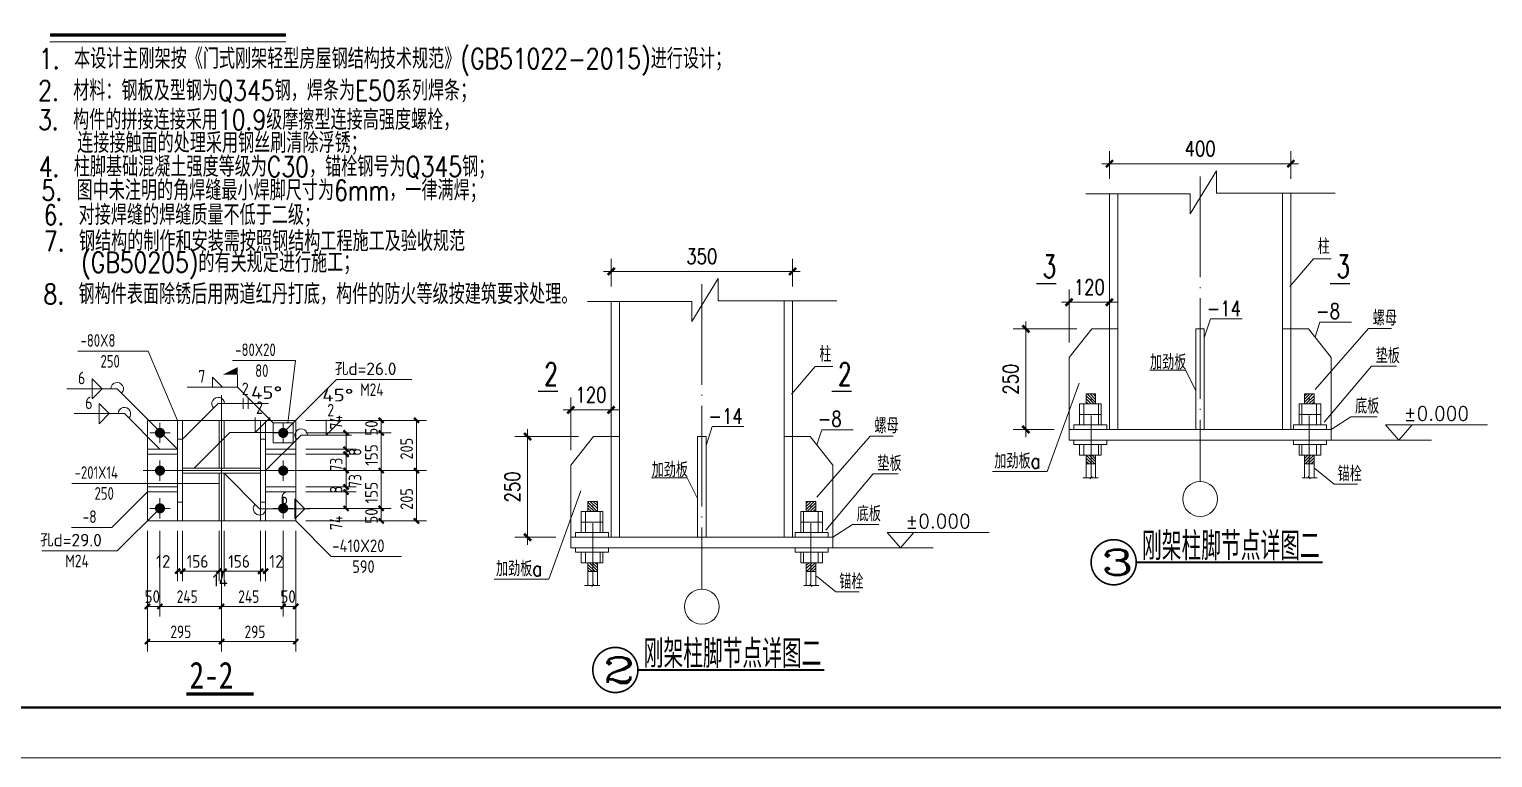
# Model space of a CAD drawing. Header units: millimetres. Extents: x 19781 to 898973, y -947928 to -267362.
# Drawn here: x 605618 to 649270, y -500940 to -479210 of the extents above; entities that cross this region are included whole.
import ezdxf

# ---------------------------------------------------------------- set-up
doc = ezdxf.new("R2010")
doc.units = ezdxf.units.MM
doc.header["$LTSCALE"] = 100
doc.linetypes.add('ACAD_ISO10W100', pattern=[18.5, 12, -3, 0.5, -3])
doc.linetypes.add('DOTE', pattern=[2.42, 2, -0.2, 0.02, -0.2])
doc.layers.get('0').update_dxf_attribs({"lineweight": 18})
for name, color, linetype, lineweight in [('10', 7, 'Continuous', 18), ('1000', 2, 'Continuous', 18), ('AXIS', 3, 'Continuous', 18), ('BORDER', 7, 'Continuous', 18), ('DIM', 3, 'Continuous', 18), ('DIM_SYMB', 3, 'Continuous', 18), ('DOTE', 1, 'DOTE', 18), ('PUB_TEXT', 7, 'Continuous', 18), ('TC', 151, 'Continuous', 18), ('TDB_文字', 3, 'Continuous', 18), ('TDB_细实线', 1, 'Continuous', 18), ('卫浴', 7, 'Continuous', 18), ('尺寸标注', 253, 'Continuous', 18), ('标注', 4, 'Continuous', 18), ('焊缝标注', 253, 'Continuous', 18), ('编号标注', 253, 'Continuous', 18), ('螺栓孔标注', 253, 'Continuous', 18), ('钢板标注', 253, 'Continuous', 18)]:
    doc.layers.add(name, color=color, linetype=linetype, lineweight=lineweight)
doc.styles.add('7MMCN', font='simplex.shx', dxfattribs={"width": 0.7, "bigfont": 'hztxt.shx'})
doc.styles.add('_HZTXT', font='txt.shx', dxfattribs={"width": 0.7, "bigfont": 'hztxt.shx'})
doc.styles.add('_TCH_LABEL', font='complex.shx', dxfattribs={"bigfont": 'gbcbig.shx'})
doc.styles.add('dim_font', font='simplex.shx', dxfattribs={"width": 0.8, "bigfont": 'gbcbig.shx'})
doc.styles.get("Standard").update_dxf_attribs({"font": 'tssdeng.shx', "bigfont": 'hztxt.shx'})
doc.styles.add('TDB_仿宋字', font='', dxfattribs={"width": 0.8})
doc.styles.get('TDB_仿宋字').set_extended_font_data('宋体')
doc.dimstyles.new('dimn', dxfattribs={"dimtxt": 300, "dimasz": 1, "dimexe": 250, "dimexo": 300, "dimgap": 150, "dimtad": 1, "dimdec": 0, "dimzin": 0, "dimdsep": 46, "dimtxsty": 'dim_font', "dimblk": '_CAXARROW', "dimcen": 1, "dimdle": 2, "dimclrt": 7, "dimadec": 1, "dimazin": 0, "dimtfac": 1, "dimtdec": 0, "dimtix": 1, "dimtmove": 2, "dimatfit": 3, "dimfxl": 1, "dimtolj": 1, "dimtzin": 0, "dimarcsym": 0})
pattern_1 = [(45, (0, 0), (-29.46435, 29.46435), [])]
pattern_2 = [(135, (0, 0), (-29.46435, -29.46435), [])]

# ---------------------------------------------------------------- blocks, each defined once
blk = doc.blocks.new('_DIMX')
blk.add_line((-150, 0), (150, 0))
blk.add_lwpolyline([(-70, -70, 50, 50, 0), (70, 70, 50, 50, 0)], format="xyseb")
blk = doc.blocks.new('*X76')
at = {"layer": 'AXIS', "color": 0, "lineweight": -2, "transparency": 16777216}
for p, q in [((1675, 5105), (411, 5105)), ((661, 5104), (661, 3106)), ((1222, 3105), (411, 3105))]:
    blk.add_line(p, q, dxfattribs=at)
at = {"layer": 'AXIS', "color": 0, "lineweight": -2, "transparency": 16777216, "xscale": 1.00005, "yscale": 1.00005, "zscale": 1.00005}
for p, rotation in [((661, 5105), 90), ((661, 3105), 270)]:
    blk.add_blockref('_DIMX', p, dxfattribs=dict(at, rotation=rotation))
at = {"layer": 'AXIS', "color": 7, "transparency": 16777216, "insert": (361, 4105), "char_height": 300, "width": 1851.52, "attachment_point": 5, "rotation": 90, "style": 'dim_font'}
blk.add_mtext('250', dxfattribs=at)
blk = doc.blocks.new('_CAXARROW')
blk.add_hatch(color=0).paths.add_polyline_path([(0, 0), (-1, 0.125), (-1, -0.125)], flags=0)
blk = doc.blocks.new('*X77')
at = {"layer": 'AXIS', "color": 0, "lineweight": -2, "transparency": 16777216}
for p, q in [((1522, 4838), (1522, 5886)), ((2324, 5405), (2324, 5886)), ((1521, 5636), (1520, 5636)), ((1522, 5636), (2324, 5636)), ((2325, 5636), (2326, 5636))]:
    blk.add_line(p, q, dxfattribs=at)
at = {"layer": 'AXIS', "color": 0, "lineweight": -2, "transparency": 16777216, "xscale": 1.00005, "yscale": 1.00005, "zscale": 1.00005}
blk.add_blockref('_DIMX', (1522, 5636), dxfattribs=at)
at = {"layer": 'AXIS', "color": 0, "lineweight": -2, "transparency": 16777216, "xscale": 1.00005, "yscale": 1.00005, "zscale": 1.00005, "rotation": 180}
blk.add_blockref('_DIMX', (2324, 5636), dxfattribs=at)
at = {"layer": 'AXIS', "color": 7, "transparency": 16777216, "insert": (1923, 5936), "char_height": 300, "width": 1748.66, "attachment_point": 5, "style": 'dim_font'}
blk.add_mtext('120', dxfattribs=at)
blk = doc.blocks.new('*X78')
at = {"layer": 'AXIS', "color": 0, "lineweight": -2, "transparency": 16777216}
for p, q in [((2324, 8089), (2324, 8641)), ((5930, 8089), (5930, 8641)), ((2325, 8391), (5929, 8391))]:
    blk.add_line(p, q, dxfattribs=at)
at = {"layer": 'AXIS', "color": 0, "lineweight": -2, "transparency": 16777216, "xscale": 1.00005, "yscale": 1.00005, "zscale": 1.00005, "rotation": 180}
blk.add_blockref('_DIMX', (2324, 8391), dxfattribs=at)
at = {"layer": 'AXIS', "color": 0, "lineweight": -2, "transparency": 16777216, "xscale": 1.00005, "yscale": 1.00005, "zscale": 1.00005}
blk.add_blockref('_DIMX', (5930, 8391), dxfattribs=at)
at = {"layer": 'AXIS', "color": 7, "transparency": 16777216, "insert": (4127, 8691), "char_height": 300, "width": 1851.52, "attachment_point": 5, "style": 'dim_font'}
blk.add_mtext('350', dxfattribs=at)
blk = doc.blocks.new('A$C331A16D5')
at = {"layer": '焊缝标注'}
for points in [[(3904, 6384), (3604, 6384), (3904, 6534)], [(4611, 5426), (4551, 5507), (4529, 5486)], [(2361, 4901), (2301, 4982), (2279, 4961)], [(2711, 4901), (2651, 4982), (2629, 4961)], [(2811, 5101), (2892, 5161), (2871, 5182)], [(3043, 4526), (3124, 4586), (3103, 4607)], [(3636, 4426), (3696, 4344), (3717, 4366)], [(4461, 4476), (4542, 4536), (4521, 4557)]]:
    blk.add_hatch(color=256, dxfattribs=at).paths.add_polyline_path(points, flags=0)
at = {"layer": '10', "color": 7, "linetype": 'ByBlock'}
for p, q in [((2361, 5026), (2361, 5426)), ((4811, 5026), (4811, 5426)), ((2161, 5226), (2561, 5226)), ((4611, 5226), (5011, 5226)), ((2361, 4276), (2361, 4676)), ((4811, 4276), (4811, 4676)), ((2161, 4476), (2561, 4476)), ((4611, 4476), (5011, 4476)), ((2361, 3526), (2361, 3926)), ((4811, 3526), (4811, 3926)), ((2161, 3726), (2561, 3726)), ((4611, 3726), (5011, 3726))]:
    blk.add_line(p, q, dxfattribs=at)
at = {"layer": '10'}
for points in [[(2411, 5226, 100, 100, 1), (2311, 5226, 100, 100, 1)], [(4861, 5226, 100, 100, 1), (4761, 5226, 100, 100, 1)], [(2411, 4476, 100, 100, 1), (2311, 4476, 100, 100, 1)], [(4861, 4476, 100, 100, 1), (4761, 4476, 100, 100, 1)], [(2411, 3726, 100, 100, 1), (2311, 3726, 100, 100, 1)], [(4861, 3726, 100, 100, 1), (4761, 3726, 100, 100, 1)]]:
    blk.add_lwpolyline(points, format="xyseb", close=True, dxfattribs=at)
at = {"layer": '1000'}
for p, q in [((5061, 5476), (2111, 5476)), ((2111, 5476), (2111, 3476)), ((2811, 5476), (2711, 5476)), ((2711, 5476), (2711, 5101)), ((2811, 5101), (2811, 5476)), ((3636, 5476), (3536, 5476)), ((3536, 5476), (3536, 4526)), ((3636, 4526), (3636, 5476)), ((4461, 5476), (4361, 5476)), ((4361, 5476), (4361, 5101)), ((4461, 5101), (4461, 5476)), ((5011, 5426), (4611, 5426)), ((4611, 5426), (4611, 5026)), ((5011, 5026), (5011, 5426)), ((5061, 3476), (5061, 5476)), ((2711, 5101), (2811, 5101)), ((4361, 5101), (4461, 5101)), ((4611, 5026), (5011, 5026)), ((2711, 4901), (2111, 4901)), ((2111, 4901), (2111, 4801)), ((2111, 4801), (2711, 4801)), ((2711, 4801), (2711, 4901)), ((5061, 4901), (4461, 4901)), ((4461, 4901), (4461, 4801)), ((4461, 4801), (5061, 4801)), ((5061, 4801), (5061, 4901)), ((3536, 4526), (3636, 4526)), ((3636, 4426), (3536, 4426)), ((3536, 4426), (3536, 3476)), ((3636, 3476), (3636, 4426)), ((2711, 4151), (2111, 4151)), ((2111, 4151), (2111, 4051)), ((2711, 4051), (2711, 4151)), ((5061, 4151), (4461, 4151)), ((4461, 4151), (4461, 4051)), ((5061, 4051), (5061, 4151)), ((2111, 4051), (2711, 4051)), ((2811, 3851), (2711, 3851)), ((2711, 3851), (2711, 3476)), ((2811, 3476), (2811, 3851)), ((4461, 3851), (4361, 3851)), ((4361, 3851), (4361, 3476)), ((4461, 4051), (5061, 4051)), ((4461, 3476), (4461, 3851)), ((2111, 3476), (5061, 3476)), ((2711, 3476), (2811, 3476)), ((3536, 3476), (3636, 3476)), ((4361, 3476), (4461, 3476))]:
    blk.add_line(p, q, dxfattribs=at)
at = {"layer": 'TDB_文字', "color": 3}
blk.add_lwpolyline([(2888, 32, 64.1, 64.1, 0), (4223, 32, 64.1, 64.1, 0)], format="xyseb", dxfattribs=at)
at = {"layer": '尺寸标注', "color": 253, "linetype": 'ByBlock'}
for p, q in [((5261, 5476), (6961, 5476)), ((5261, 5476), (7661, 5476)), ((5261, 5226), (6261, 5226)), ((5261, 5226), (6961, 5226)), ((5261, 5226), (6961, 5226)), ((5261, 4901), (6261, 4901)), ((5261, 4901), (6261, 4901)), ((5261, 4801), (6261, 4801)), ((5261, 4801), (6261, 4801)), ((5261, 4476), (6261, 4476)), ((5261, 4476), (6261, 4476)), ((5261, 4476), (6961, 4476)), ((5261, 4476), (6961, 4476)), ((5261, 4476), (7661, 4476)), ((5261, 4476), (7661, 4476)), ((5261, 4151), (6261, 4151)), ((5261, 4151), (6261, 4151)), ((5261, 4051), (6261, 4051)), ((5261, 4051), (6261, 4051)), ((5261, 3726), (6261, 3726)), ((5261, 3726), (6961, 3726)), ((5261, 3726), (6961, 3726)), ((2111, 3276), (2111, 1576)), ((2111, 3276), (2111, 876)), ((2361, 3276), (2361, 1576)), ((2361, 3276), (2361, 1576)), ((2711, 3276), (2711, 2276)), ((2811, 3276), (2811, 2276)), ((2811, 3276), (2811, 2276)), ((3536, 3276), (3536, 2276)), ((3536, 3276), (3536, 2276)), ((3586, 3276), (3586, 1576)), ((3586, 3276), (3586, 1576)), ((3586, 3276), (3586, 876)), ((3586, 3276), (3586, 876)), ((3636, 3276), (3636, 2276)), ((3636, 3276), (3636, 2276)), ((4361, 3276), (4361, 2276)), ((4361, 3276), (4361, 2276)), ((4461, 3276), (4461, 2276)), ((4811, 3276), (4811, 1576)), ((4811, 3276), (4811, 1576)), ((5061, 3276), (5061, 1576)), ((5061, 3276), (5061, 876)), ((5261, 3476), (6961, 3476)), ((5261, 3476), (7661, 3476))]:
    blk.add_line(p, q, dxfattribs=at)
at = {"layer": '尺寸标注'}
for p, q in [((6761, 5226), (6761, 5476)), ((7461, 4476), (7461, 5476)), ((6061, 4901), (6061, 5226)), ((6761, 4476), (6761, 5226)), ((6061, 4801), (6061, 4901)), ((6061, 4476), (6061, 4801)), ((6061, 4151), (6061, 4476)), ((6761, 3726), (6761, 4476)), ((7461, 3476), (7461, 4476)), ((6061, 4051), (6061, 4151)), ((6061, 3726), (6061, 4051)), ((6761, 3476), (6761, 3726)), ((2711, 2476), (2811, 2476)), ((2811, 2476), (3536, 2476)), ((3536, 2476), (3636, 2476)), ((3636, 2476), (4361, 2476)), ((4361, 2476), (4461, 2476)), ((2111, 1776), (2361, 1776)), ((2361, 1776), (3586, 1776)), ((3586, 1776), (4811, 1776)), ((4811, 1776), (5061, 1776)), ((2111, 1076), (3586, 1076)), ((3586, 1076), (5061, 1076))]:
    blk.add_line(p, q, dxfattribs=at)
at = {"layer": '尺寸标注', "color": 3}
for p, q in [((2811, 5101), (2711, 5101)), ((2711, 5101), (2711, 3851)), ((2811, 3851), (2811, 5101)), ((4461, 5101), (4361, 5101)), ((4361, 5101), (4361, 3851)), ((4461, 3851), (4461, 5101)), ((2811, 4526), (4361, 4526)), ((2811, 4426), (4361, 4426)), ((2711, 3851), (2811, 3851)), ((4361, 3851), (4461, 3851))]:
    blk.add_line(p, q, dxfattribs=at)
at = {"layer": '尺寸标注'}
for points in [[(6711, 5526, 45, 45, 0), (6811, 5426, 45, 45, 0)], [(7411, 5526, 45, 45, 0), (7511, 5426, 45, 45, 0)], [(6011, 5276, 45, 45, 0), (6111, 5176, 45, 45, 0)], [(6711, 5276, 45, 45, 0), (6811, 5176, 45, 45, 0)], [(6711, 5276, 45, 45, 0), (6811, 5176, 45, 45, 0)], [(6011, 4951, 45, 45, 0), (6111, 4851, 45, 45, 0)], [(6011, 4951, 45, 45, 0), (6111, 4851, 45, 45, 0)], [(6011, 4851, 45, 45, 0), (6111, 4751, 45, 45, 0)], [(6011, 4851, 45, 45, 0), (6111, 4751, 45, 45, 0)], [(6011, 4526, 45, 45, 0), (6111, 4426, 45, 45, 0)], [(6011, 4526, 45, 45, 0), (6111, 4426, 45, 45, 0)], [(6711, 4526, 45, 45, 0), (6811, 4426, 45, 45, 0)], [(6711, 4526, 45, 45, 0), (6811, 4426, 45, 45, 0)], [(7411, 4526, 45, 45, 0), (7511, 4426, 45, 45, 0)], [(7411, 4526, 45, 45, 0), (7511, 4426, 45, 45, 0)], [(6011, 4201, 45, 45, 0), (6111, 4101, 45, 45, 0)], [(6011, 4201, 45, 45, 0), (6111, 4101, 45, 45, 0)], [(6011, 4101, 45, 45, 0), (6111, 4001, 45, 45, 0)], [(6011, 4101, 45, 45, 0), (6111, 4001, 45, 45, 0)], [(6011, 3776, 45, 45, 0), (6111, 3676, 45, 45, 0)], [(6711, 3776, 45, 45, 0), (6811, 3676, 45, 45, 0)], [(6711, 3776, 45, 45, 0), (6811, 3676, 45, 45, 0)], [(6711, 3526, 45, 45, 0), (6811, 3426, 45, 45, 0)], [(7411, 3526, 45, 45, 0), (7511, 3426, 45, 45, 0)], [(2661, 2426, 45, 45, 0), (2761, 2526, 45, 45, 0)], [(2761, 2426, 45, 45, 0), (2861, 2526, 45, 45, 0)], [(2761, 2426, 45, 45, 0), (2861, 2526, 45, 45, 0)], [(3486, 2426, 45, 45, 0), (3586, 2526, 45, 45, 0)], [(3486, 2426, 45, 45, 0), (3586, 2526, 45, 45, 0)], [(3586, 2426, 45, 45, 0), (3686, 2526, 45, 45, 0)], [(3586, 2426, 45, 45, 0), (3686, 2526, 45, 45, 0)], [(4311, 2426, 45, 45, 0), (4411, 2526, 45, 45, 0)], [(4311, 2426, 45, 45, 0), (4411, 2526, 45, 45, 0)], [(4411, 2426, 45, 45, 0), (4511, 2526, 45, 45, 0)], [(2061, 1726, 45, 45, 0), (2161, 1826, 45, 45, 0)], [(2311, 1726, 45, 45, 0), (2411, 1826, 45, 45, 0)], [(2311, 1726, 45, 45, 0), (2411, 1826, 45, 45, 0)], [(3536, 1726, 45, 45, 0), (3636, 1826, 45, 45, 0)], [(3536, 1726, 45, 45, 0), (3636, 1826, 45, 45, 0)], [(4761, 1726, 45, 45, 0), (4861, 1826, 45, 45, 0)], [(4761, 1726, 45, 45, 0), (4861, 1826, 45, 45, 0)], [(5011, 1726, 45, 45, 0), (5111, 1826, 45, 45, 0)], [(2061, 1026, 45, 45, 0), (2161, 1126, 45, 45, 0)], [(3536, 1026, 45, 45, 0), (3636, 1126, 45, 45, 0)], [(3536, 1026, 45, 45, 0), (3636, 1126, 45, 45, 0)], [(5011, 1026, 45, 45, 0), (5111, 1126, 45, 45, 0)]]:
    blk.add_lwpolyline(points, format="xyseb", dxfattribs=at)
at = {"layer": '焊缝标注', "color": 253, "linetype": 'ByBlock'}
for p, q in [((1210, 6104), (1010, 6304)), ((1010, 6104), (1010, 6304)), ((3904, 6134), (2904, 6134)), ((3604, 6134), (3404, 6334)), ((3404, 6134), (3404, 6334)), ((3904, 6134), (3904, 6384)), ((1510, 6104), (510, 6104)), ((1210, 6104), (1010, 5904)), ((1010, 6104), (1010, 5904)), ((4018, 5708), (4018, 5908)), ((4118, 5708), (4118, 5908)), ((1654, 5609), (654, 5609)), ((1354, 5609), (1154, 5809)), ((1154, 5609), (1154, 5809)), ((1354, 5609), (1154, 5409)), ((1154, 5609), (1154, 5409)), ((3518, 5808), (4518, 5808)), ((4251, 5233), (4251, 5533)), ((4251, 5233), (4551, 5533)), ((5668, 5183), (5668, 5483)), ((5668, 5183), (5968, 5483)), ((3751, 5233), (4751, 5233)), ((5168, 5183), (6168, 5183)), ((5041, 3917), (5241, 3717)), ((5041, 3717), (5041, 3917)), ((4341, 3717), (5341, 3717)), ((5041, 3517), (5241, 3717)), ((5041, 3717), (5041, 3517))]:
    blk.add_line(p, q, dxfattribs=at)
at = {"layer": '焊缝标注'}
for p, q in [((4611, 5426), (3904, 6134)), ((2711, 4901), (1510, 6104)), ((2361, 4901), (1654, 5609)), ((2811, 5101), (3518, 5808)), ((3043, 4526), (3751, 5233)), ((4461, 4476), (5168, 5183)), ((3636, 4426), (4341, 3717))]:
    blk.add_line(p, q, dxfattribs=at)
for centre, start, end in [((1510, 6104), 314.9315, 180), ((3518, 5808), 0, 224.9772), ((1654, 5609), 314.9315, 180), ((5168, 5183), 0, 224.9772), ((4341, 3717), 134.8403, 0)]:
    blk.add_arc(centre, 125, start, end, dxfattribs=at)
at = {"layer": '编号标注', "color": 7, "linetype": 'ByBlock'}
for p, q in [((3586, 2976), (3586, 5976)), ((2027, 4476), (5561, 4476))]:
    blk.add_line(p, q, dxfattribs=at)
at = {"layer": '螺栓孔标注', "color": 253, "linetype": 'ByBlock'}
for p, q in [((2128, 6850), (726, 6850)), ((5059, 6664), (3802, 6664)), ((4905, 5423), (5059, 6664)), ((4811, 5226), (5872, 6286)), ((5872, 6286), (7372, 6286)), ((3536, 4223), (608, 4223)), ((2361, 3726), (1510, 2879)), ((1510, 2879), (10, 2879))]:
    blk.add_line(p, q, dxfattribs=at)
at = {"layer": '螺栓孔标注'}
for points in [[(4816, 5226, 10, 10, 1), (4806, 5226, 10, 10, 1)], [(2366, 3726, 10, 10, 1), (2356, 3726, 10, 10, 1)]]:
    blk.add_lwpolyline(points, format="xyseb", close=True, dxfattribs=at)
at = {"layer": '钢板标注', "color": 253, "linetype": 'ByBlock'}
for p, q in [((2711, 5476), (2128, 6850)), ((2111, 4051), (1402, 3345)), ((1402, 3345), (602, 3345)), ((5061, 3476), (5766, 2767)), ((5766, 2767), (7166, 2767))]:
    blk.add_line(p, q, dxfattribs=at)
at = {"layer": '钢板标注'}
for points in [[(2716, 5476, 10, 10, 1), (2706, 5476, 10, 10, 1)], [(4910, 5423, 10, 10, 1), (4900, 5423, 10, 10, 1)], [(3541, 4223, 10, 10, 1), (3531, 4223, 10, 10, 1)], [(2116, 4051, 10, 10, 1), (2106, 4051, 10, 10, 1)], [(5066, 3476, 10, 10, 1), (5056, 3476, 10, 10, 1)]]:
    blk.add_lwpolyline(points, format="xyseb", close=True, dxfattribs=at)
at = {"layer": 'TDB_细实线', "style": 'TDB_仿宋字', "width": 0.8}
blk.add_text('2-2', height=534.2, dxfattribs=at).set_placement((2949, 142))
at = {"layer": '尺寸标注'}
for s, width, p in [('74', 0.816, (5991, 5296)), ('50', 0.906667, (6691, 5171)), ('155', 0.925715, (6691, 4571)), ('205', 0.864, (7391, 4696)), ('73', 0.816, (5991, 4458)), ('8', 0.840001, (6366, 4771)), ('73', 0.816, (6366, 4133)), ('8', 0.840001, (5991, 4021)), ('155', 0.925715, (6691, 3821)), ('205', 0.864, (7391, 3696)), ('74', 0.816, (5991, 3296)), ('50', 0.906667, (6691, 3421))]:
    blk.add_text(s, height=250, rotation=90, dxfattribs=dict(at, width=width)).set_placement(p)
for s, width, p in [('12', 1.01999, (2281, 2546)), ('156', 0.925708, (2893, 2546)), ('156', 0.925708, (3718, 2546)), ('12', 1.01999, (4531, 2546)), ('14', 1.01999, (3406, 2171)), ('50', 0.906657, (2056, 1846)), ('245', 0.809995, (2693, 1846)), ('245', 0.809995, (3918, 1846)), ('50', 0.906657, (4756, 1846)), ('295', 0.809995, (2568, 1146)), ('295', 0.809995, (4043, 1146))]:
    blk.add_text(s, height=250, dxfattribs=dict(at, width=width)).set_placement(p)
at = {"layer": '焊缝标注'}
for s, width, p in [('6', 0.840015, (730, 6194)), ('7', 0.839978, (3124, 6224)), ('2', 0.840015, (3988, 5978)), ('45%%D', 1.26858, (4171, 5903)), ('6', 0.839978, (874, 5699)), ('2', 0.840015, (4271, 5603)), ('45%%D', 1.26858, (5588, 5853)), ('2', 0.840015, (5688, 5553)), ('6', 0.839978, (4761, 3807))]:
    blk.add_text(s, height=250, dxfattribs=dict(at, width=width)).set_placement(p)
at = {"layer": '螺栓孔标注'}
for s, height, width, p in [('-80X8', 250.1, 0.768817, (782, 6940)), ('-80X20', 250.1, 0.768817, (3858, 6754)), ('250', 250.1, 0.768817, (1178, 6525)), ('80', 250.1, 0.768817, (4254, 6339)), ('孔d=26.0', 250, 1.056, (5842, 6376)), ('M24', 250, 0.809995, (6342, 5961)), ('-201X14', 250.1, 0.768817, (664, 4313)), ('250', 250.1, 0.768817, (1060, 3898)), ('孔d=29.0', 250, 1.056, (-20, 2969)), ('M24', 250, 0.810004, (480, 2554))]:
    blk.add_text(s, height=height, dxfattribs=dict(at, width=width)).set_placement(p)
at = {"layer": '钢板标注'}
for s, width, p in [('-8', 0.816006, (822, 3435)), ('-410X20', 0.893335, (5786, 2857)), ('590', 0.863994, (6186, 2442))]:
    blk.add_text(s, height=250, dxfattribs=dict(at, width=width)).set_placement(p)
blk = doc.blocks.new('*X81')
at = {"layer": 'AXIS', "color": 0, "lineweight": -2, "transparency": 16777216}
for p, q in [((1675, 5105), (411, 5105)), ((661, 5104), (661, 3106)), ((1222, 3105), (411, 3105))]:
    blk.add_line(p, q, dxfattribs=at)
at = {"layer": 'AXIS', "color": 0, "lineweight": -2, "transparency": 16777216, "xscale": 1.00005, "yscale": 1.00005, "zscale": 1.00005}
for p, rotation in [((661, 5105), 90), ((661, 3105), 270)]:
    blk.add_blockref('_DIMX', p, dxfattribs=dict(at, rotation=rotation))
at = {"layer": 'AXIS', "color": 7, "transparency": 16777216, "insert": (361, 4105), "char_height": 300, "width": 1851.52, "attachment_point": 5, "rotation": 90, "style": 'dim_font'}
blk.add_mtext('250', dxfattribs=at)
blk = doc.blocks.new('*X82')
at = {"layer": 'AXIS', "color": 0, "lineweight": -2, "transparency": 16777216}
for p, q in [((1522, 4838), (1522, 5886)), ((2324, 5405), (2324, 5886)), ((1521, 5636), (1520, 5636)), ((1522, 5636), (2324, 5636)), ((2325, 5636), (2326, 5636))]:
    blk.add_line(p, q, dxfattribs=at)
at = {"layer": 'AXIS', "color": 0, "lineweight": -2, "transparency": 16777216, "xscale": 1.00005, "yscale": 1.00005, "zscale": 1.00005}
blk.add_blockref('_DIMX', (1522, 5636), dxfattribs=at)
at = {"layer": 'AXIS', "color": 0, "lineweight": -2, "transparency": 16777216, "xscale": 1.00005, "yscale": 1.00005, "zscale": 1.00005, "rotation": 180}
blk.add_blockref('_DIMX', (2324, 5636), dxfattribs=at)
at = {"layer": 'AXIS', "color": 7, "transparency": 16777216, "insert": (1923, 5936), "char_height": 300, "width": 1748.66, "attachment_point": 5, "style": 'dim_font'}
blk.add_mtext('120', dxfattribs=at)
blk = doc.blocks.new('*X83')
at = {"layer": 'AXIS', "color": 0, "lineweight": -2, "transparency": 16777216}
for p, q in [((2324, 8089), (2324, 8641)), ((5930, 8089), (5930, 8641)), ((2325, 8391), (5929, 8391))]:
    blk.add_line(p, q, dxfattribs=at)
at = {"layer": 'AXIS', "color": 0, "lineweight": -2, "transparency": 16777216, "xscale": 1.00005, "yscale": 1.00005, "zscale": 1.00005, "rotation": 180}
blk.add_blockref('_DIMX', (2324, 8391), dxfattribs=at)
at = {"layer": 'AXIS', "color": 0, "lineweight": -2, "transparency": 16777216, "xscale": 1.00005, "yscale": 1.00005, "zscale": 1.00005}
blk.add_blockref('_DIMX', (5930, 8391), dxfattribs=at)
at = {"layer": 'AXIS', "color": 7, "transparency": 16777216, "insert": (4127, 8691), "char_height": 300, "width": 1851.52, "attachment_point": 5, "style": 'dim_font'}
blk.add_mtext('400', dxfattribs=at)
blk = doc.blocks.new('A$C32871C83')
at = {"linetype": 'Continuous'}
h = blk.add_hatch(dxfattribs=at)
h.set_pattern_fill('ANSI31', color=0, style=0, pattern_type=0)
h.set_pattern_definition(pattern_2)
h.paths.add_polyline_path([(1861.7, 3813), (1960, 3813), (1960, 3615.4), (1861.7, 3615.4)], flags=0)
h.paths.add_polyline_path([(1960, 3813), (2049, 3813), (2049, 3615.4), (1960, 3615.4)], flags=0)
h = blk.add_hatch(dxfattribs=at)
h.set_pattern_fill('ANSI31', color=0, style=0, pattern_type=0)
h.set_pattern_definition(pattern_1)
h.paths.add_polyline_path([(6391.4, 3813), (6293, 3813), (6293, 3615.4), (6391.4, 3615.4)], flags=0)
h.paths.add_polyline_path([(6293, 3813), (6204.1, 3813), (6204.1, 3615.4), (6293, 3615.4)], flags=0)
h = blk.add_hatch(dxfattribs=at)
h.set_pattern_fill('ANSI31', color=0, style=0, pattern_type=0)
h.set_pattern_definition(pattern_2)
h.paths.add_polyline_path([(1861.7, 2595), (1960, 2595), (1960, 2423.2), (1861.7, 2423.2)], flags=0)
h.paths.add_polyline_path([(1960, 2595), (2049, 2595), (2049, 2423.2), (1960, 2423.2)], flags=0)
h = blk.add_hatch(dxfattribs=at)
h.set_pattern_fill('ANSI31', color=0, style=0, pattern_type=0)
h.set_pattern_definition(pattern_1)
h.paths.add_polyline_path([(6391.4, 2595), (6293, 2595), (6293, 2423.2), (6391.4, 2423.2)], flags=0)
h.paths.add_polyline_path([(6293, 2595), (6204.1, 2595), (6204.1, 2423.2), (6293, 2423.2)], flags=0)
at = {"ltscale": 100}
for p, q in [((2323.5, 5105.4), (2490.2, 5105.4)), ((5929.5, 5105.4), (5762.8, 5105.4))]:
    blk.add_line(p, q, dxfattribs=at)
at = {"color": 3}
for p, q in [((7810.5, 3196.7), (8076.7, 2896.2)), ((9840.5, 3196.7), (7810.5, 3196.7)), ((8343, 3196.7), (8076.7, 2896.2))]:
    blk.add_line(p, q, dxfattribs=at)
at = {"color": 0, "linetype": 'Continuous'}
for p, q in [((2049, 2423.2), (1861.7, 2423.2)), ((6204.1, 2423.2), (6391.4, 2423.2))]:
    blk.add_line(p, q, dxfattribs=at)
at = {"layer": '1000'}
blk.add_lwpolyline([(2856, 464.8, 36.1, 36.1, 0), (6562.3, 464.8, 36.1, 36.1, 0)], format="xyseb", dxfattribs=at)
at = {"layer": 'AXIS'}
blk.add_lwpolyline([(2856, 464.8, 32.1, 32.1, 1), (1958.4, 464.8, 32.1, 32.1, 1)], format="xyseb", close=True, dxfattribs=at)
at = {"layer": 'DOTE', "linetype": 'DOTE', "ltscale": 10}
blk.add_line((4126.5, 8137.2), (4126.5, 2070.9), dxfattribs=at)
at = {"layer": 'PUB_TEXT'}
blk.add_line((1081.4, 2272.1), (1718.3, 4028.3), dxfattribs=at)
at = {"layer": '卫浴'}
for p, q in [((1522.2, 4537.8), (1974.8, 5105.4)), ((4043.2, 5105.4), (4209.9, 5105.4)), ((6730.8, 4537.8), (6278.3, 5105.4)), ((4326.9, 2896.2), (3926.2, 2896.2)), ((6730.8, 2896.2), (8729.8, 2896.2))]:
    blk.add_line(p, q, dxfattribs=at)
for points in [[(869.9, 6005.3, 25, 25, 0), (1265.1, 6005.3, 25, 25, 0)], [(6710.7, 6005.3, 25, 25, 0), (7105.9, 6005.3, 25, 25, 0)]]:
    blk.add_lwpolyline(points, format="xyseb", dxfattribs=at)
for points in [[(1522.2, 4537.8), (1522.2, 3104.6), (2323.5, 3104.6), (2323.5, 5105.4), (1974.8, 5105.4)], [(6730.8, 4537.8), (6730.8, 3104.6), (5929.5, 3104.6), (5929.5, 5105.4), (6278.3, 5105.4)]]:
    blk.add_lwpolyline(points, dxfattribs=at)
at = {"layer": '标注', "color": 0, "linetype": 'Continuous'}
for p, q in [((2323.5, 3104.6), (2323.5, 7789)), ((2323.5, 3104.6), (2323.5, 7789)), ((2490.2, 3104.6), (2490.2, 7789)), ((5762.8, 3104.6), (5762.8, 7789)), ((5929.5, 3104.6), (5929.5, 7789)), ((5929.5, 3104.6), (5929.5, 7789)), ((4043.2, 3104.6), (4043.2, 5105.4)), ((4209.9, 3104.6), (4209.9, 5105.4)), ((2049, 3813), (1861.7, 3813)), ((1861.7, 3615.4), (1861.7, 3813)), ((2049, 3615.4), (2049, 3813)), ((6204.1, 3615.4), (6204.1, 3813)), ((6204.1, 3813), (6391.4, 3813)), ((6391.4, 3615.4), (6391.4, 3813)), ((1815.8, 3615.4), (1815.8, 3196.2)), ((2104.3, 3615.4), (2104.3, 3196.2)), ((6148.8, 3615.4), (6148.8, 3196.2)), ((6437.3, 3615.4), (6437.3, 3196.2)), ((1522.2, 3104.6), (1522.2, 2896.2)), ((1522.2, 3104.6), (6730.8, 3104.6)), ((6730.8, 3104.6), (6730.8, 2896.2)), ((6730.8, 3104.6), (6730.8, 2896.2)), ((1522.2, 2896.2), (6730.8, 2896.2)), ((1815.8, 2595), (1815.8, 2804.6)), ((2104.3, 2595), (2104.3, 2804.6)), ((6148.8, 2595), (6148.8, 2804.6)), ((6437.3, 2595), (6437.3, 2804.6)), ((1861.7, 2145.5), (1861.7, 2595)), ((2049, 2145.5), (2049, 2595)), ((6204.1, 2145.5), (6204.1, 2595)), ((6391.4, 2145.5), (6391.4, 2595)), ((1796.9, 2145.5), (1936.5, 2145.5)), ((1936.5, 2123.5), (1973.1, 2176.4)), ((1936.5, 2145.5), (1936.5, 2123.5)), ((1973.1, 2176.4), (1973.1, 2145.5)), ((1973.1, 2145.5), (2096.5, 2145.5)), ((6279.9, 2145.5), (6156.6, 2145.5)), ((6279.9, 2176.4), (6279.9, 2145.5)), ((6316.5, 2123.5), (6279.9, 2176.4)), ((6456.1, 2145.5), (6316.5, 2145.5)), ((6316.5, 2145.5), (6316.5, 2123.5))]:
    blk.add_line(p, q, dxfattribs=at)
at = {"layer": '标注', "color": 0, "linetype": 'ACAD_ISO10W100'}
for p, q in [((1960, 2186.4), (1960, 3767)), ((6293, 2186.4), (6293, 3767))]:
    blk.add_line(p, q, dxfattribs=at)
at = {"layer": '标注', "color": 0, "linetype": 'Continuous'}
for points in [[(1725.1, 3405.8), (2159.6, 3405.8), (2159.6, 3615.4), (1725.1, 3615.4)], [(6528, 3405.8), (6093.5, 3405.8), (6093.5, 3615.4), (6528, 3615.4)], [(1725.1, 3196.2), (2159.6, 3196.2), (2159.6, 3405.8), (1725.1, 3405.8)], [(6528, 3196.2), (6093.5, 3196.2), (6093.5, 3405.8), (6528, 3405.8)], [(1612.1, 3104.6), (2271.9, 3104.6), (2271.9, 3196.2), (1612.1, 3196.2)], [(6641, 3104.6), (5981.1, 3104.6), (5981.1, 3196.2), (6641, 3196.2)], [(1612.1, 2804.6), (2271.9, 2804.6), (2271.9, 2896.2), (1612.1, 2896.2)], [(1725.1, 2804.6), (2159.6, 2804.6), (2159.6, 2595), (1725.1, 2595)], [(6641, 2804.6), (5981.1, 2804.6), (5981.1, 2896.2), (6641, 2896.2)], [(6528, 2804.6), (6093.5, 2804.6), (6093.5, 2595), (6528, 2595)]]:
    blk.add_lwpolyline(points, close=True, dxfattribs=at)
blk.add_circle((4126.5, 1723.6), 347.2, dxfattribs=at)
at = {"layer": '螺栓孔标注'}
for p, q in [((3926.2, 7392.1), (4448.7, 8250)), ((4448.7, 8250), (4448.7, 7802.4)), ((1853.5, 7789), (3926.2, 7789)), ((3926.2, 7789), (3926.2, 7392.1)), ((4448.7, 7802.4), (6810.7, 7802.4))]:
    blk.add_line(p, q, dxfattribs=at)
at = {"layer": '钢板标注'}
for p, q in [((5910.1, 5951.9), (6381.5, 6497.9)), ((6381.5, 6497.9), (6729.1, 6497.9)), ((4209.9, 4926.3), (4334.6, 5306.3)), ((4334.6, 5306.3), (4962.8, 5306.3)), ((6411.1, 4938.8), (6509.8, 5239.5)), ((6509.8, 5239.5), (7137.9, 5239.5)), ((6415.9, 3902.8), (7476.2, 5113.1)), ((7476.2, 5113.1), (7928.8, 5113.1)), ((3127.7, 4283.6), (3834.4, 4283.6)), ((4043.2, 3877.4), (3834.4, 4283.6)), ((6592.4, 3247.7), (7535.3, 4362.7)), ((7535.3, 4362.7), (8033.5, 4362.7)), ((6730.8, 3104.6), (7124.3, 3355.6)), ((7124.3, 3355.6), (7644, 3355.6)), ((6407.3, 2330), (6790.6, 2015.6)), ((0, 2272.1), (1081.4, 2272.1)), ((6790.6, 2015.6), (7258.1, 2015.6))]:
    blk.add_line(p, q, dxfattribs=at)
at = {"layer": 'DIM', "style": '7MMCN', "width": 0.7}
blk.add_text('刚架柱脚节点详图二', height=560.95, dxfattribs=at).set_placement((2971, 505.4))
at = {"layer": 'PUB_TEXT', "color": 4, "linetype": 'DOTE', "style": '_TCH_LABEL', "width": 1.5}
blk.add_text('2', height=507.7, dxfattribs=at).set_placement((2153.3, 210.9))
at = {"layer": 'TC', "color": 7}
for s, height, style, width, p in [('柱', 300.5, '_HZTXT', 0.8, (6464.2, 6594.3)), ('2', 450.8, 'dim_font', 0.7, (993.8, 6123.6)), ('2', 450.8, 'dim_font', 0.7, (6834.6, 6123.6)), ('-14', 300.48, '_HZTXT', 0.8, (4259.5, 5360.7)), ('-8', 300.48, '_HZTXT', 0.8, (6434.6, 5308.5)), ('螺母', 300.48, '_HZTXT', 0.8, (7558.8, 5172.3)), ('垫板', 300.48, '_HZTXT', 0.8, (7618, 4421.9)), ('加劲板', 300.48, '_HZTXT', 0.8, (3130.6, 4294.2)), ('底板', 300.48, '_HZTXT', 0.8, (7206.9, 3419.9)), ('%%P0.000', 280.15, 'dim_font', 0.965103, (8175.9, 3284.7)), ('加劲板a', 300.48, '_HZTXT', 0.8, (34.5, 2327.1)), ('锚栓', 300.48, '_HZTXT', 0.8, (6861.2, 2074.5))]:
    blk.add_text(s, height=height, dxfattribs=dict(at, style=style, width=width)).set_placement(p)
at = {"layer": 'AXIS'}
for base, p1, p2, text, picture, middle in [((5929.5, 8390.7), (2323.5, 7789), (5929.5, 7789), '350', '*X78', (4126.5, 8690.7)), ((2323.5, 5636.2), (1522.2, 4537.8), (2323.5, 5105.4), '120', '*X77', (1922.9, 5936.2))]:
    dim = blk.add_linear_dim(base=base, p1=p1, p2=p2, text=text, dimstyle='dimn', override={"dimscale": 1.00005, "dimlfac": 0.99995, "dimsah": 1, "dimadec": 0}, dxfattribs=at)
    dim.commit()
    dim.dimension.update_dxf_attribs({"geometry": picture, "text_midpoint": middle, "dimtype": 160})
dim = blk.add_linear_dim(base=(661.5, 3104.6), p1=(1974.8, 5105.4), p2=(1522.2, 3104.6), angle=90, text='250', dimstyle='dimn', override={"dimscale": 1.00005, "dimlfac": 0.99995, "dimsah": 1, "dimadec": 0}, dxfattribs=at)
dim.commit()
dim.dimension.update_dxf_attribs({"geometry": '*X76', "text_midpoint": (361.5, 4105), "dimtype": 160})
blk = doc.blocks.new('A$C327C25A8')
at = {"linetype": 'Continuous'}
h = blk.add_hatch(dxfattribs=at)
h.set_pattern_fill('ANSI31', color=0, style=0, pattern_type=0)
h.set_pattern_definition(pattern_2)
h.paths.add_polyline_path([(1861.7, 3813), (1960, 3813), (1960, 3615.4), (1861.7, 3615.4)], flags=0)
h.paths.add_polyline_path([(1960, 3813), (2048.9, 3813), (2048.9, 3615.4), (1960, 3615.4)], flags=0)
h = blk.add_hatch(dxfattribs=at)
h.set_pattern_fill('ANSI31', color=0, style=0, pattern_type=0)
h.set_pattern_definition(pattern_1)
h.paths.add_polyline_path([(6391.4, 3813), (6293, 3813), (6293, 3615.4), (6391.4, 3615.4)], flags=0)
h.paths.add_polyline_path([(6293, 3813), (6204.1, 3813), (6204.1, 3615.4), (6293, 3615.4)], flags=0)
h = blk.add_hatch(dxfattribs=at)
h.set_pattern_fill('ANSI31', color=0, style=0, pattern_type=0)
h.set_pattern_definition(pattern_2)
h.paths.add_polyline_path([(1861.7, 2595), (1960, 2595), (1960, 2423.2), (1861.7, 2423.2)], flags=0)
h.paths.add_polyline_path([(1960, 2595), (2048.9, 2595), (2048.9, 2423.2), (1960, 2423.2)], flags=0)
h = blk.add_hatch(dxfattribs=at)
h.set_pattern_fill('ANSI31', color=0, style=0, pattern_type=0)
h.set_pattern_definition(pattern_1)
h.paths.add_polyline_path([(6391.4, 2595), (6293, 2595), (6293, 2423.2), (6391.4, 2423.2)], flags=0)
h.paths.add_polyline_path([(6293, 2595), (6204.1, 2595), (6204.1, 2423.2), (6293, 2423.2)], flags=0)
at = {"ltscale": 100}
for p, q in [((2323.5, 5105.4), (2490.2, 5105.4)), ((5929.5, 5105.4), (5762.8, 5105.4))]:
    blk.add_line(p, q, dxfattribs=at)
at = {"color": 3}
for p, q in [((7810.5, 3196.7), (8076.7, 2896.2)), ((9840.5, 3196.7), (7810.5, 3196.7)), ((8343, 3196.7), (8076.7, 2896.2))]:
    blk.add_line(p, q, dxfattribs=at)
at = {"color": 0, "linetype": 'Continuous'}
for p, q in [((2048.9, 2423.2), (1861.7, 2423.2)), ((6204.1, 2423.2), (6391.4, 2423.2))]:
    blk.add_line(p, q, dxfattribs=at)
at = {"layer": '1000'}
blk.add_lwpolyline([(2856, 464.8, 36.1, 36.1, 0), (6562.3, 464.8, 36.1, 36.1, 0)], format="xyseb", dxfattribs=at)
at = {"layer": 'AXIS'}
blk.add_lwpolyline([(2856, 464.8, 32.1, 32.1, 1), (1958.4, 464.8, 32.1, 32.1, 1)], format="xyseb", close=True, dxfattribs=at)
at = {"layer": 'DOTE', "linetype": 'DOTE', "ltscale": 10}
blk.add_line((4126.5, 8137.2), (4126.5, 2070.9), dxfattribs=at)
at = {"layer": 'PUB_TEXT'}
blk.add_line((1081.4, 2272.1), (1718.3, 4028.3), dxfattribs=at)
at = {"layer": '卫浴'}
for p, q in [((1522.2, 4537.8), (1974.8, 5105.4)), ((4043.2, 5105.4), (4209.9, 5105.4)), ((6730.8, 4537.8), (6278.3, 5105.4)), ((4326.9, 2896.2), (3926.2, 2896.2)), ((6730.8, 2896.2), (8729.8, 2896.2))]:
    blk.add_line(p, q, dxfattribs=at)
for points in [[(869.9, 6005.3, 25, 25, 0), (1265.1, 6005.3, 25, 25, 0)], [(6710.7, 6005.3, 25, 25, 0), (7105.9, 6005.3, 25, 25, 0)]]:
    blk.add_lwpolyline(points, format="xyseb", dxfattribs=at)
for points in [[(1522.2, 4537.8), (1522.2, 3104.6), (2323.5, 3104.6), (2323.5, 5105.4), (1974.8, 5105.4)], [(6730.8, 4537.8), (6730.8, 3104.6), (5929.5, 3104.6), (5929.5, 5105.4), (6278.3, 5105.4)]]:
    blk.add_lwpolyline(points, dxfattribs=at)
at = {"layer": '标注', "color": 0, "linetype": 'Continuous'}
for p, q in [((2323.5, 3104.6), (2323.5, 7789)), ((2323.5, 3104.6), (2323.5, 7789)), ((2490.2, 3104.6), (2490.2, 7789)), ((5762.8, 3104.6), (5762.8, 7789)), ((5929.5, 3104.6), (5929.5, 7789)), ((5929.5, 3104.6), (5929.5, 7789)), ((4043.2, 3104.6), (4043.2, 5105.4)), ((4209.9, 3104.6), (4209.9, 5105.4)), ((2048.9, 3813), (1861.7, 3813)), ((1861.7, 3615.4), (1861.7, 3813)), ((2048.9, 3615.4), (2048.9, 3813)), ((6204.1, 3615.4), (6204.1, 3813)), ((6204.1, 3813), (6391.4, 3813)), ((6391.4, 3615.4), (6391.4, 3813)), ((1815.8, 3615.4), (1815.8, 3196.2)), ((2104.3, 3615.4), (2104.3, 3196.2)), ((6148.8, 3615.4), (6148.8, 3196.2)), ((6437.3, 3615.4), (6437.3, 3196.2)), ((1522.2, 3104.6), (1522.2, 2896.2)), ((1522.2, 3104.6), (6730.8, 3104.6)), ((6730.8, 3104.6), (6730.8, 2896.2)), ((6730.8, 3104.6), (6730.8, 2896.2)), ((1522.2, 2896.2), (6730.8, 2896.2)), ((1815.8, 2595), (1815.8, 2804.6)), ((2104.3, 2595), (2104.3, 2804.6)), ((6148.8, 2595), (6148.8, 2804.6)), ((6437.3, 2595), (6437.3, 2804.6)), ((1861.7, 2145.5), (1861.7, 2595)), ((2048.9, 2145.5), (2048.9, 2595)), ((6204.1, 2145.5), (6204.1, 2595)), ((6391.4, 2145.5), (6391.4, 2595)), ((1796.9, 2145.5), (1936.5, 2145.5)), ((1936.5, 2123.5), (1973.1, 2176.4)), ((1936.5, 2145.5), (1936.5, 2123.5)), ((1973.1, 2176.4), (1973.1, 2145.5)), ((1973.1, 2145.5), (2096.5, 2145.5)), ((6279.9, 2145.5), (6156.6, 2145.5)), ((6279.9, 2176.4), (6279.9, 2145.5)), ((6316.5, 2123.5), (6279.9, 2176.4)), ((6456.1, 2145.5), (6316.5, 2145.5)), ((6316.5, 2145.5), (6316.5, 2123.5))]:
    blk.add_line(p, q, dxfattribs=at)
at = {"layer": '标注', "color": 0, "linetype": 'ACAD_ISO10W100'}
for p, q in [((1960, 2186.4), (1960, 3767)), ((6293, 2186.4), (6293, 3767))]:
    blk.add_line(p, q, dxfattribs=at)
at = {"layer": '标注', "color": 0, "linetype": 'Continuous'}
for points in [[(1725.1, 3405.8), (2159.6, 3405.8), (2159.6, 3615.4), (1725.1, 3615.4)], [(6528, 3405.8), (6093.5, 3405.8), (6093.5, 3615.4), (6528, 3615.4)], [(1725.1, 3196.2), (2159.6, 3196.2), (2159.6, 3405.8), (1725.1, 3405.8)], [(6528, 3196.2), (6093.5, 3196.2), (6093.5, 3405.8), (6528, 3405.8)], [(1612.1, 3104.6), (2271.9, 3104.6), (2271.9, 3196.2), (1612.1, 3196.2)], [(6641, 3104.6), (5981.1, 3104.6), (5981.1, 3196.2), (6641, 3196.2)], [(1612.1, 2804.6), (2271.9, 2804.6), (2271.9, 2896.2), (1612.1, 2896.2)], [(1725.1, 2804.6), (2159.6, 2804.6), (2159.6, 2595), (1725.1, 2595)], [(6641, 2804.6), (5981.1, 2804.6), (5981.1, 2896.2), (6641, 2896.2)], [(6528, 2804.6), (6093.5, 2804.6), (6093.5, 2595), (6528, 2595)]]:
    blk.add_lwpolyline(points, close=True, dxfattribs=at)
blk.add_circle((4126.5, 1723.6), 347.2, dxfattribs=at)
at = {"layer": '螺栓孔标注'}
for p, q in [((3926.2, 7392.1), (4448.7, 8250)), ((4448.7, 8250), (4448.7, 7802.4)), ((1853.5, 7789), (3926.2, 7789)), ((3926.2, 7789), (3926.2, 7392.1)), ((4448.7, 7802.4), (6810.7, 7802.4))]:
    blk.add_line(p, q, dxfattribs=at)
at = {"layer": '钢板标注'}
for p, q in [((5910.1, 5951.9), (6381.5, 6497.9)), ((6381.5, 6497.9), (6729.1, 6497.9)), ((4209.9, 4926.3), (4334.6, 5306.3)), ((4334.6, 5306.3), (4962.7, 5306.3)), ((6411.1, 4938.8), (6509.7, 5239.5)), ((6509.7, 5239.5), (7137.9, 5239.5)), ((6415.9, 3902.8), (7476.2, 5113.1)), ((7476.2, 5113.1), (7928.8, 5113.1)), ((3127.7, 4283.6), (3834.4, 4283.6)), ((4043.2, 3877.4), (3834.4, 4283.6)), ((6592.4, 3247.7), (7535.3, 4362.7)), ((7535.3, 4362.7), (8033.5, 4362.7)), ((6730.8, 3104.6), (7124.3, 3355.6)), ((7124.3, 3355.6), (7644, 3355.6)), ((6407.3, 2330), (6790.6, 2015.6)), ((0, 2272.1), (1081.4, 2272.1)), ((6790.6, 2015.6), (7258.1, 2015.6))]:
    blk.add_line(p, q, dxfattribs=at)
at = {"layer": 'DIM', "style": '7MMCN', "width": 0.7}
blk.add_text('刚架柱脚节点详图二', height=560.95, dxfattribs=at).set_placement((2971, 505.4))
at = {"layer": 'PUB_TEXT', "color": 4, "linetype": 'DOTE', "style": '_TCH_LABEL', "width": 1.5}
blk.add_text('3', height=507.7, dxfattribs=at).set_placement((2153.3, 210.9))
at = {"layer": 'TC', "color": 7}
for s, height, style, width, p in [('柱', 300.5, '_HZTXT', 0.8, (6464.2, 6594.3)), ('3', 450.8, 'dim_font', 0.7, (993.8, 6123.6)), ('3', 450.8, 'dim_font', 0.7, (6834.6, 6123.6)), ('-14', 300.48, '_HZTXT', 0.8, (4259.5, 5360.7)), ('-8', 300.48, '_HZTXT', 0.8, (6434.6, 5308.5)), ('螺母', 300.48, '_HZTXT', 0.8, (7558.8, 5172.3)), ('垫板', 300.48, '_HZTXT', 0.8, (7618, 4421.9)), ('加劲板', 300.48, '_HZTXT', 0.8, (3130.6, 4294.2)), ('底板', 300.48, '_HZTXT', 0.8, (7206.9, 3419.9)), ('%%P0.000', 280.15, 'dim_font', 0.965103, (8175.9, 3284.7)), ('加劲板a', 300.48, '_HZTXT', 0.8, (34.5, 2327.1)), ('锚栓', 300.48, '_HZTXT', 0.8, (6861.2, 2074.5))]:
    blk.add_text(s, height=height, dxfattribs=dict(at, style=style, width=width)).set_placement(p)
at = {"layer": 'AXIS'}
for base, p1, p2, text, picture, middle in [((5929.5, 8390.7), (2323.5, 7789), (5929.5, 7789), '400', '*X83', (4126.5, 8690.7)), ((2323.5, 5636.2), (1522.2, 4537.8), (2323.5, 5105.4), '120', '*X82', (1922.9, 5936.2))]:
    dim = blk.add_linear_dim(base=base, p1=p1, p2=p2, text=text, dimstyle='dimn', override={"dimscale": 1.00005, "dimlfac": 0.99995, "dimsah": 1, "dimadec": 0}, dxfattribs=at)
    dim.commit()
    dim.dimension.update_dxf_attribs({"geometry": picture, "text_midpoint": middle, "dimtype": 160})
dim = blk.add_linear_dim(base=(661.5, 3104.6), p1=(1974.8, 5105.4), p2=(1522.2, 3104.6), angle=90, text='250', dimstyle='dimn', override={"dimscale": 1.00005, "dimlfac": 0.99995, "dimsah": 1, "dimadec": 0}, dxfattribs=at)
dim.commit()
dim.dimension.update_dxf_attribs({"geometry": '*X81', "text_midpoint": (361.5, 4105), "dimtype": 160})

msp = doc.modelspace()

# ---------------------------------------------------------------- linework, layer by layer
at = {"layer": 'BORDER'}
msp.add_lwpolyline([(571798, -500940), (571798, -437940), (705448, -437940), (705448, -500940)], close=True, dxfattribs=at)
msp.add_lwpolyline([(575548, -499440, 75, 75, 0), (575548, -439440, 75, 75, 0), (703948, -439440, 75, 75, 0), (703948, -499440, 75, 75, 0)], format="xyseb", close=True, dxfattribs=at)
at = {"layer": 'DIM_SYMB'}
msp.add_lwpolyline([(606236.39, -479379.2, 105.01, 105.01, 0), (613274.24, -479379.2, 105.01, 105.01, 0)], format="xyseb", dxfattribs=at)
msp.add_lwpolyline([(606236.39, -479589.21), (613274.24, -479589.21)], dxfattribs=at)

# ---------------------------------------------------------------- block references
at = {"layer": '10', "ltscale": 100, "xscale": 1.5, "yscale": 1.5, "zscale": 1.5}
for name, p in [('A$C327C25A8', (634353.21, -495806.53)), ('A$C32871C83', (619489.21, -499019.03)), ('A$C331A16D5', (605975.36, -499089.72))]:
    msp.add_blockref(name, p, dxfattribs=at)

# ---------------------------------------------------------------- texts
at = {"layer": 'PUB_TEXT', "color": 7, "char_height": 600.03, "attachment_point": 7, "style": '_HZTXT'}
for s, insert, width in [('{\\W0.8;1. 本设计主刚架按《门式刚架轻型房屋钢结构技术规范》(GB51022-2015)进行设计；}', (605910.55, -480588.07), 27866.0526), ('{\\W0.8;2. 材料：钢板及型钢为Q345钢，焊条为E50系列焊条；}', (605884.54, -481396.08), 17879.839), ('{\\W0.8;3. 构件的拼接连接采用10.9级摩擦型连接高强度螺栓，}', (605880.04, -482229.84), 17260.9509), ('{\\W0.8;  连接接触面的处理采用钢丝刷清除浮锈；}', (606191.06, -482957.27), 13544.853), ('{\\W0.8;4. 柱脚基础混凝土强度等级为C30，锚栓钢号为Q345钢；}', (605901.05, -483667.94), 18631.9206), ('{\\W0.8;5. 图中未注明的角焊缝最小焊脚尺寸为6mm，一律满焊；}', (605983.75, -484373.21), 18347.3349), ('{\\W0.8;6. 对接焊缝的焊缝质量不低于二级；}', (606046.39, -485105.56), 11710.4756), ('{\\W0.8;7. 钢结构的制作和安装需按照钢结构工程施工及验收规范}', (606054.39, -485833.05), 18418.3494), ('{\\W0.8;  (GB50205)的有关规定进行施工；}', (606310.4, -486663.64), 11931.6295), ('{\\W0.8;8. 钢构件表面除锈后用两道红丹打底，构件的防火等级按建筑要求处理。}', (606043.39, -487429.48), 22893.1886)]:
    msp.add_mtext(s, dxfattribs=dict(at, insert=insert, width=width))

doc.saveas('drawing.dxf')
